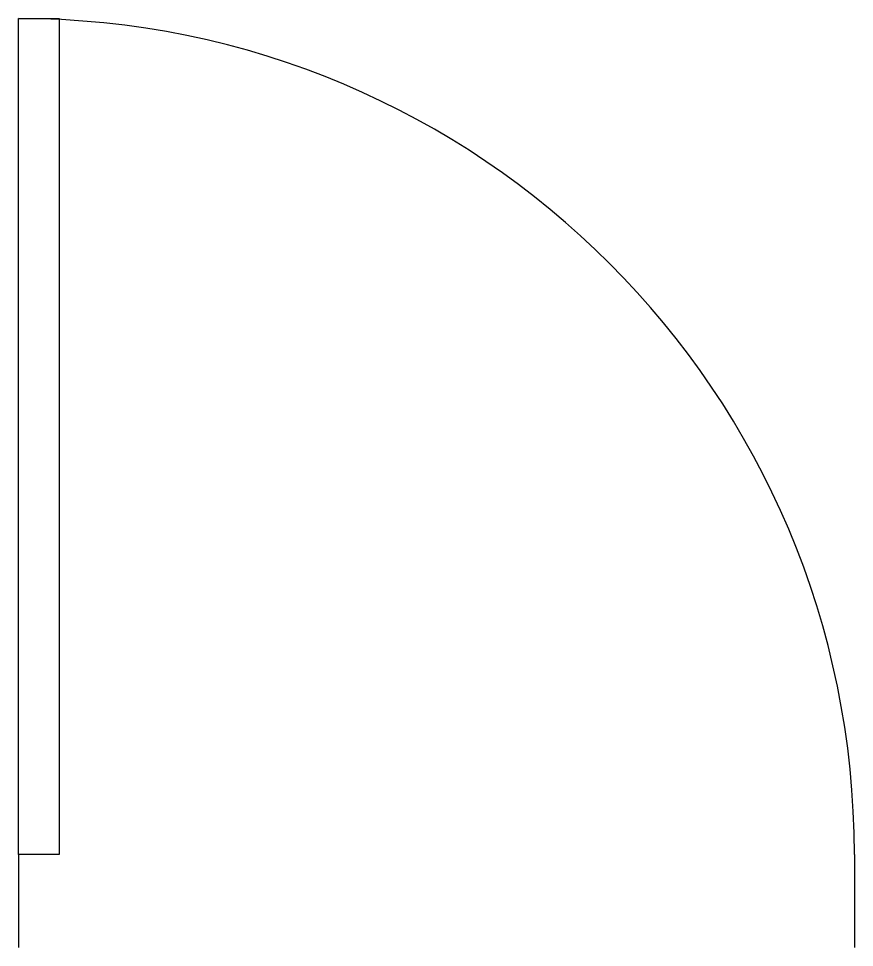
# Model space of a CAD drawing. Header units: millimetres. Extents: x 1953 to 2853, y 1287 to 2287.
import ezdxf

# ---------------------------------------------------------------- set-up
doc = ezdxf.new("R2010")
doc.units = ezdxf.units.MM
doc.layers.add('Doors', color=82, linetype='Continuous')

# ---------------------------------------------------------------- blocks, each defined once
blk = doc.blocks.new('*U2')
for p, q in [((0, 0), (0, -100)), ((900, 0), (900, -100))]:
    blk.add_line(p, q)
blk.add_lwpolyline([(0, 0), (0, 900), (43.75, 900), (43.75, 0)], close=True)
blk.add_arc((0, 0), 900, 0, 90)

msp = doc.modelspace()

# ---------------------------------------------------------------- block references
at = {"layer": 'Doors'}
msp.add_blockref('*U2', (1953.2, 1386.7), dxfattribs=at)

doc.saveas('drawing.dxf')
